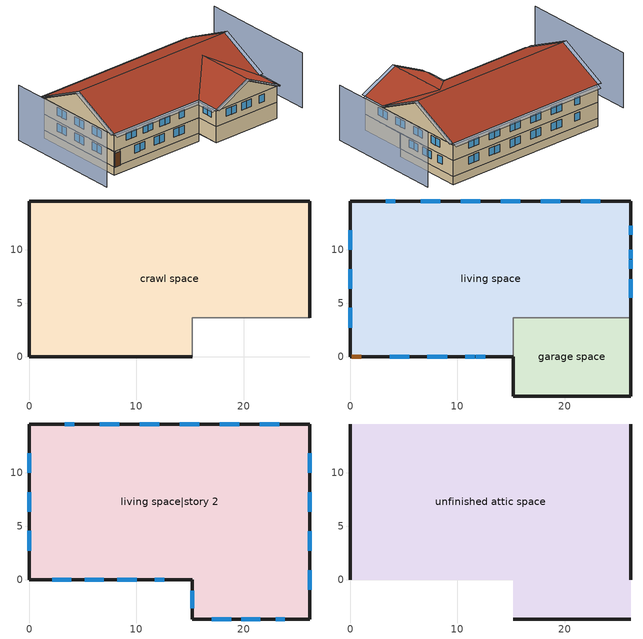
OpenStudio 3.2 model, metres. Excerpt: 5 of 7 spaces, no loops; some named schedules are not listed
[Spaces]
crawl space
 floor foundation (FloorFndGrndCS): 0,0 0,14.54 26.17,14.54 26.17,3.66 15.2,3.66 15.2,0 z-1.22
 wall foundation (WallFndGrndCS): 26.17,3.66 26.17,14.54 0,14.54 0,0 15.2,0 z-1.22:0
 wall adiabatic (WallFndGrndCS): 15.2,0 15.2,3.66 26.17,3.66 z-1.22:0
garage space
 floor foundation (FloorFndGrndUnfinSlab): 15.2,-3.66 15.2,3.66 26.17,3.66 26.17,-3.66 z0
 wall outside (WallExtUninsUnfin): 15.2,0 15.2,-3.66 26.17,-3.66 26.17,3.66 z0:2.44
 wall to living space (WallIntFinInsUnfin Reversed): 26.17,3.66 15.2,3.66 15.2,0 z0:2.44
living space
 floor to crawl space (FloorCSInsFin Reversed): 0,0 0,14.54 26.17,14.54 26.17,3.66 15.2,3.66 15.2,0 z0
 wall outside (WallExtInsFin): 26.17,3.66 26.17,14.54 0,14.54 0,0 0.13,0 1.05,0 15.2,0 z0:2.44
 window (WindowConstruction): 3.66,0 4.56,0 / 4.62,0 5.51,0 / 7.2,0 8.09,0 / 8.16,0 9.05,0 / 10.74,0 11.63,0 / 11.69,0 12.59,0 / 0,11.83 0,10.94 / 0,10.88 0,9.98 / 0,8.19 0,7.3 / 0,7.24 0,6.35 / 0,4.56 0,3.67 / 0,3.6 0,2.71 z0.94:2.13; 23.35,14.54 22.47,14.54 / 22.41,14.54 21.52,14.54 / 19.61,14.54 18.73,14.54 / 18.67,14.54 17.78,14.54 / 15.87,14.54 14.99,14.54 / 14.93,14.54 14.04,14.54 / 12.13,14.54 11.25,14.54 / 11.19,14.54 10.3,14.54 / 8.39,14.54 7.51,14.54 / 7.45,14.54 6.56,14.54 / 4.18,14.54 3.3,14.54 z0.95:2.13; 26.17,5.5 26.17,6.35 / 26.17,6.41 26.17,7.26 / 26.17,8.22 26.17,9.07 / 26.17,9.13 26.17,9.98 / 26.17,11.4 26.17,12.24 z1.01:2.13
 door (Door): 0.15,0 1.02,0 z0:2.13
living space|story 2
 floor to garage space (FloorFinInsUnfin): 26.17,3.66 26.17,-3.66 15.2,-3.66 15.2,3.66 z2.44
 floor to living space (FloorFinUninsFin): 26.17,14.54 26.17,3.66 15.2,3.66 15.2,0 0,0 0,14.54 z2.44
 wall outside (WallExtInsFin): 0,14.54 0,0 15.2,0 15.2,-3.66 26.17,-3.66 26.17,14.54 0,14.54 z2.44:4.88
 window (WindowConstruction): 17.05,-3.66 17.91,-3.66 / 17.98,-3.66 18.84,-3.66 / 19.8,-3.66 20.66,-3.66 / 20.72,-3.66 21.58,-3.66 / 23,-3.66 23.86,-3.66 / 26.17,-0.91 26.17,-0.05 / 26.17,0.01 26.17,0.88 / 26.17,2.73 26.17,3.59 / 26.17,3.65 26.17,4.52 / 26.17,6.37 26.17,7.23 / 26.17,7.29 26.17,8.16 / 26.17,10.01 26.17,10.87 / 26.17,10.93 26.17,11.8 z3.42:4.57; 2.15,0 3.01,0 / 3.07,0 3.93,0 / 5.19,0 6.05,0 / 6.11,0 6.97,0 / 8.23,0 9.09,0 / 9.15,0 10.01,0 / 11.73,0 12.59,0 z3.43:4.57; 23.35,14.54 22.47,14.54 / 22.41,14.54 21.52,14.54 / 19.61,14.54 18.73,14.54 / 18.67,14.54 17.78,14.54 / 15.87,14.54 14.99,14.54 / 14.93,14.54 14.04,14.54 / 12.13,14.54 11.25,14.54 / 11.19,14.54 10.3,14.54 / 8.39,14.54 7.51,14.54 / 7.45,14.54 6.56,14.54 / 4.18,14.54 3.3,14.54 z3.39:4.57; 0,11.83 0,10.94 / 0,10.88 0,9.98 / 0,8.19 0,7.3 / 0,7.24 0,6.35 / 0,4.56 0,3.67 / 0,3.6 0,2.71 z3.38:4.57; 15.2,-1.02 15.2,-1.8 / 15.2,-1.86 15.2,-2.64 z3.54:4.57
unfinished attic space
 floor to living space|story 2 (FloorFinInsUnfinAttic): 26.17,14.54 26.17,0 0,0 0,14.54 z4.88; 15.2,-3.66 15.2,0 26.17,0 26.17,-3.66 z4.88
 wall outside (WallExtUninsUnfin): 0,7.27,8.51 0,14.54,4.88 0,0,4.88; 26.17,7.27,8.51 26.17,0,4.88 26.17,14.54,4.88; 15.2,-3.66,4.88 26.17,-3.66,4.88 20.69,-3.66,7.62
 roof outside (RoofUnfinInsExt): 0,7.27,8.82 26.17,7.27,8.82 26.17,14.54,5.18 0,14.54,5.18; 15.2,0,5.18 15.2,-3.66,5.18 20.69,-3.66,7.92 20.69,5.49,7.92; 26.17,0,5.18 20.69,5.49,7.92 20.69,-3.66,7.92 26.17,-3.66,5.18; 0,7.27,8.82 0,0,5.18 15.2,0,5.18 20.69,5.49,7.92 26.17,0,5.18 26.17,7.27,8.82
shading: -4.57,14.54 -4.57,-3.66 / 30.75,-3.66 30.75,14.54 z0:8.51; 26.17,11.4 26.17,12.24 / 26.17,6.41 26.17,7.26 / 26.17,5.5 26.17,6.35 / 26.17,9.13 26.17,9.98 / 26.17,8.22 26.17,9.07 z1.01:2.13; 26.17,7.29 26.17,8.16 / 26.17,0.01 26.17,0.88 / 26.17,-0.91 26.17,-0.05 / 26.17,10.01 26.17,10.87 / 26.17,6.37 26.17,7.23 / 19.8,-3.66 20.66,-3.66 / 26.17,3.65 26.17,4.52 / 20.72,-3.66 21.58,-3.66 / 26.17,2.73 26.17,3.59 / 17.98,-3.66 18.84,-3.66 / 23,-3.66 23.86,-3.66 / 26.17,10.93 26.17,11.8 / 17.05,-3.66 17.91,-3.66 z3.42:4.57; 0,3.6 0,2.71 / 0,4.56 0,3.67 / 0,7.24 0,6.35 / 0,10.88 0,9.98 / 4.62,0 5.51,0 / 3.66,0 4.56,0 / 7.2,0 8.09,0 / 0,11.83 0,10.94 / 10.74,0 11.63,0 / 8.16,0 9.05,0 / 0,8.19 0,7.3 / 11.69,0 12.59,0 z0.94:2.13; 15.2,-1.02 15.2,-1.8 / 15.2,-1.86 15.2,-2.64 z3.54:4.57; 0,7.24 0,6.35 / 0,8.19 0,7.3 / 0,10.88 0,9.98 / 0,11.83 0,10.94 / 0,3.6 0,2.71 / 0,4.56 0,3.67 z3.38:4.57; 4.18,14.54 3.3,14.54 / 7.45,14.54 6.56,14.54 / 8.39,14.54 7.51,14.54 / 12.13,14.54 11.25,14.54 / 23.35,14.54 22.47,14.54 / 22.41,14.54 21.52,14.54 / 19.61,14.54 18.73,14.54 / 18.67,14.54 17.78,14.54 / 11.19,14.54 10.3,14.54 / 15.87,14.54 14.99,14.54 / 14.93,14.54 14.04,14.54 z0.95:2.13; 22.41,14.54 21.52,14.54 / 18.67,14.54 17.78,14.54 / 12.13,14.54 11.25,14.54 / 11.19,14.54 10.3,14.54 / 23.35,14.54 22.47,14.54 / 19.61,14.54 18.73,14.54 / 14.93,14.54 14.04,14.54 / 4.18,14.54 3.3,14.54 / 7.45,14.54 6.56,14.54 / 8.39,14.54 7.51,14.54 / 15.87,14.54 14.99,14.54 z3.39:4.57; 6.11,0 6.97,0 / 2.15,0 3.01,0 / 5.19,0 6.05,0 / 9.15,0 10.01,0 / 3.07,0 3.93,0 / 8.23,0 9.09,0 / 11.73,0 12.59,0 z3.43:4.57; 26.78,-3.66,4.88 26.78,0,4.88 26.17,0,5.18 26.17,-3.66,5.18; 20.69,-4.27,7.92 26.17,-4.27,5.18 26.17,-3.66,5.18 20.69,-3.66,7.92; 14.59,0,4.88 14.59,-3.66,4.88 15.2,-3.66,5.18 15.2,0,5.18; 15.2,-4.27,5.18 20.69,-4.27,7.92 20.69,-3.66,7.92 15.2,-3.66,5.18; -0.61,7.27,8.82 -0.61,0,5.18 0,0,5.18 0,7.27,8.82; 0,-0.61,4.88 15.2,-0.61,4.88 15.2,0,5.18 0,0,5.18; 26.78,0,5.18 26.78,7.27,8.82 26.17,7.27,8.82 26.17,0,5.18; -0.61,14.54,5.18 -0.61,7.27,8.82 0,7.27,8.82 0,14.54,5.18; 26.78,7.27,8.82 26.78,14.54,5.18 26.17,14.54,5.18 26.17,7.27,8.82; 26.17,15.15,4.88 0,15.15,4.88 0,14.54,5.18 26.17,14.54,5.18
[Building]
Building 1: North Axis {deg}=225; Standards Number of Stories=2; Standards Number of Above Ground Stories=2; Standards Building Type=singlefamilydetached; Standards Number of Living Units=1
[Site]
Camp Mabry_TX_USA: Latitude {deg}=30.32; Longitude {deg}=-97.77; Time Zone {hr}=-6; Elevation {m}=198; Terrain=Suburbs
[ClimateZones]
Climate Zone Institution Name 1=Building America; Climate Zone Document Year 1=0; Climate Zone Value 1=Hot-Humid
[Site:WaterMainsTemperature]
Calculation Method=Correlation; Annual Average Outdoor Air Temperature {C}=19.899; Maximum Difference In Monthly Average Outdoor Air Temperatures {deltaC}=19.1981
[Site:GroundTemperature:Deep]
19.899, 19.899, 19.899, 19.899, 19.899, 19.899, 19.899, 19.899, 19.899, 19.899, 19.899, 19.899
[Material] Roughness=Rough
Name | Thickness {m} | Conductivity {W/m-K} | Density {kg/m3} | Specific Heat {J/kg-K} | Thermal Absorptance | Solar Absorptance | Visible Absorptance
Drywall 0.5 in. | 0.0127 | 0.160291 | 801 | 837.4 | 0.9 | 0.5 | 0.1
FloorUATrussandIns | 0.0889 | 0.0564573 | 50.7834 | 1165.1 | 0.9 | 0.5 | 0.9
FloorUAAdditionalCeilingIns | 0.196342 | 0.0539976 | 16.02 | 1046.75
Composition Shingles | 0.009525 | 0.162714 | 1121.4 | 1465.45 | 0.91 | 0.85 | 0.85
RoofSheathing | 0.01905 | 0.115458 | 512.64 | 1214.23 | 0.82 | 0.3 | 0.3
RoofUARoofIns | 0.18415 | 8.02397 | 37.0049 | 1207.88 | 0.91 | 0.85 | 0.91
Brick, Medium/Dark | 0.1016 | 0.793375 | 1762.2 | 795.53 | 0.96 | 0.88 | 0.88
WallSheathing | 0.0127 | 0.115458 | 512.64 | 1214.23 | 0.82 | 0.3 | 0.3
WallStudAndCavity | 0.0889 | 0.0601214 | 162.403 | 1178.92 | 0.96 | 0.88 | 0.96
WallStudAndCavity 1 | 0.0889 | 0.0607137 | 162.403 | 1178.92 | 0.82 | 0.3 | 0.82
WallStudAndCavity 2 | 0.0889 | 0.392154 | 83.0341 | 1211.67 | 0.96 | 0.88 | 0.96
WallStudAndCavity 3 | 0.0889 | 0.397942 | 83.0341 | 1211.67 | 0.82 | 0.3 | 0.3
res furniture material living space|story 2 | 0.1524 | 0.115458 | 640.8 | 1214.23 | 0.9 | 0.6 | 0.1
Concrete 8.0 in.; FootingMaterial | 0.2032 | 1.803125 | 2242.8 | 837.4 | 0.9
Concrete 4.0 in. | 0.1016 | 1.803125 | 2242.8 | 837.4 | 0.9
FloorIns | 0.23495 | 0.0754732 | 106.365 | 1151.69 | 0.82 | 0.3 | 0.3
Wood Floor | 0.015875 | 0.115458 | 544.68 | 1214.23
Floor Covering | 0.0127 | 0.0433444 | 54.468 | 1339.84 | 0.9 | 0.9
FloorIns 1 | 0.1397 | 0.0489548 | 106.365 | 1151.69 | 0.82 | 0.3 | 0.3
FloorFinStudAndAirFloor | 0.1397 | 0.557395 | 67.691 | 1210.98 | 0.9 | 0.5 | 0.9
DoorMaterial | 0.04445 | 0.0612267 | 512.64 | 1214.23 | 0.82 | 0.3 | 0.3
[Construction]
FloorFinInsUnfinAttic: Drywall 0.5 in., FloorUATrussandIns, FloorUAAdditionalCeilingIns
RoofUnfinInsExt: Composition Shingles, RoofSheathing, RoofUARoofIns
WallExtInsFin: Brick, Medium/Dark, WallSheathing, WallStudAndCavity, Drywall 0.5 in.
WallIntFinInsUnfin Reversed: WallStudAndCavity 1, WallSheathing
WallExtUninsUnfin: Brick, Medium/Dark, WallSheathing, WallStudAndCavity 2
WallIntFinUninsFin: WallStudAndCavity 3, Drywall 0.5 in.
res furniture construction living space|story 2; res furniture construction garage space; res furniture construction living space: res furniture material living space|story 2
WallFndGrndCS: Concrete 8.0 in.
FloorFndGrndCS; FloorFndGrndUnfinSlab: Concrete 4.0 in.
FloorCSInsFin Reversed: Floor Covering, Wood Floor, RoofSheathing, FloorIns
FootingConstruction: FootingMaterial
FloorFinInsUnfin: FloorIns 1, RoofSheathing, Wood Floor, Floor Covering
FloorFinUninsFin: Drywall 0.5 in., FloorFinStudAndAirFloor, RoofSheathing, Wood Floor, Floor Covering
WindowConstruction: WindowMaterial
Door: DoorMaterial
[WindowMaterial:SimpleGlazingSystem]
WindowMaterial: U-Factor {W/m2-K}=6.58648; Solar Heat Gain Coefficient=0.76
[ThermalZone] Use Ideal Air Loads=No
living zone: Thermostat=living zone temperature setpoint
garage zone; unfinished attic zone; crawl zone: 
res ds res ashp clg asys ret air zone; res ds res ashp htg asys ret air zone: Volume {m3}=0.25
[Sizing:Zone] Zone Cooling Design Supply Air Temperature Input Method=SupplyAirTemperature; Zone Cooling Design Supply Air Temperature {C}=14; Zone Cooling Design Supply Air Temperature Difference {deltaC}=11.11; Zone Heating Design Supply Air Temperature Input Method=SupplyAirTemperature; Zone Heating Design Supply Air Temperature {C}=40; Zone Heating Design Supply Air Temperature Difference {deltaC}=11.11; Zone Cooling Design Supply Air Humidity Ratio {kg-H2O/kg-air}=0.0085; Zone Heating Design Supply Air Humidity Ratio {kg-H2O/kg-air}=0.008; Cooling Design Air Flow Method=DesignDay; Heating Design Air Flow Method=DesignDay; Account for Dedicated Outdoor Air System=No; Dedicated Outdoor Air System Control Strategy=NeutralSupplyAir; Dedicated Outdoor Air Low Setpoint Temperature for Design {C}=autosize; Dedicated Outdoor Air High Setpoint Temperature for Design {C}=autosize
unfinished attic zone; crawl zone; res ds res ashp clg asys ret air zone; res ds res ashp htg asys ret air zone
[Space]
Name | Space Type | Thermal Zone | Building Unit
garage space | Space Type 1 | garage zone
living space; living space|story 2 | Space Type 2 | living zone | unit 1
unfinished attic space | Space Type 3 | unfinished attic zone
crawl space | Space Type 4 | crawl zone
res ds res ashp clg asys ret air space |  | res ds res ashp clg asys ret air zone
res ds res ashp htg asys ret air space |  | res ds res ashp htg asys ret air zone
[SpaceType]
Name | Standards Space Type
Space Type 1 | garage
Space Type 2 | living
Space Type 3 | unfinished attic
Space Type 4 | crawlspace
[BuildingUnit]
unit 1: Building Unit Type=Residential
[External:File]
schedules.csv: File=schedules.csv
[People:Definition] Number of People Calculation Method=People; Fraction Radiant=0.319734; Sensible Heat Fraction=0.573; Carbon Dioxide Generation Rate {m3/s-W}=0; Enable ASHRAE 55 Comfort Warnings=No; Mean Radiant Temperature Calculation Type=ZoneAveraged
Name | Number of People {people}
res occupants|living space | 0.894557
res occupants|living space|story 2 | 1.10544
[People] Number of People Schedule=occupants; Activity Level Schedule=res occupants activity schedule; Multiplier=1
Name | People Definition | Space or SpaceType
res occupants|living space | res occupants|living space | living space
res occupants|living space|story 2 | res occupants|living space|story 2 | living space|story 2
[InternalMass:Definition] Design Level Calculation Method=SurfaceArea
Name | Construction | Surface Area {m2}
living space|story 2 Partition | WallIntFinUninsFin | 420.758
living space Partition | WallIntFinUninsFin | 340.49
res furniture mass living space|story 2 | res furniture construction living space|story 2 | 168.303
res furniture mass garage space | res furniture construction garage space | 8.02682
res furniture mass living space | res furniture construction living space | 136.196
[InternalMass] Multiplier=1
Name | Internal Mass Definition | Space or SpaceType
living space|story 2 Partition | living space|story 2 Partition | living space|story 2
living space Partition | living space Partition | living space
res furniture mass living space|story 2 | res furniture mass living space|story 2 | living space|story 2
res furniture mass garage space | res furniture mass garage space | garage space
res furniture mass living space | res furniture mass living space | living space
[Foundation:Kiva] Wall Height Above Grade {m}=0.2032; Wall Depth Below Slab {m}=0.2032
Name | Footing Wall Construction
Foundation Kiva 1
Foundation Kiva 2 | FootingConstruction
[Foundation:Kiva:Settings]
Soil Conductivity {W/m-K}=1.731; Soil Density {kg/m3}=1842.3; Soil Specific Heat {J/kg-K}=418.7; Ground Solar Absorptivity=0.9; Ground Thermal Absorptivity=0.9; Ground Surface Roughness {m}=0.03; Far-Field Width {m}=40; Deep-Ground Boundary Condition=ZeroFlux; Deep-Ground Depth {m}=40; Minimum Cell Dimension {m}=0.02; Maximum Cell Growth Coefficient=1.5; Simulation Timestep=Hourly
[SurfaceProperty:ExposedFoundationPerimeter] Exposed Perimeter Calculation Method=TotalExposedPerimeter
Name | Total Exposed Perimeter {m}
Surface 28 | 66.8025
Surface 1 | 21.9456
[WaterUse:Equipment:Definition]
Name | Peak Flow Rate {m3/s} | Target Temperature Schedule
res shower | 1.6395e-05 | fixtures temperature schedule
res sink | 8.92673e-06 | fixtures temperature schedule
res bath | 5.81057e-05 | fixtures temperature schedule
res shower dist; res sink dist; res bath dist | 0 | fixtures temperature schedule
res cw | 2.54321e-05 | res cw temperature schedule
[WaterUse:Equipment] Space=living space
Name | Water Use Equipment Definition | Flow Rate Fraction Schedule
res shower | res shower | showers
res sink | res sink | sinks
res bath | res bath | baths
res shower dist | res shower dist | showers
res sink dist | res sink dist | sinks
res bath dist | res bath dist | baths
res cw | res cw | clothes_washer
[OtherEquipment:Definition] Design Level Calculation Method=EquipmentLevel
Name | Design Level {W} | Fraction Latent | Fraction Radiant | Fraction Lost
res shower | 575.372 | 0.487118 | 0 | 0
res sink | 143.505 | 0.311976 | 0 | 0
res bath | 985.304 | 0 | 0 | 0
res hot water distribution | 1688.66 | 0 | 0 | 0
res ds res ashp clg asys SupSLkToLvEq; res ds res ashp clg asys SupLatLkToLvEq; res ds res ashp clg asys SupDCnToLvEq; res ds res ashp clg asys SupDCnToAhEq; res ds res ashp clg asys RetDCnToPlEq; res ds res ashp clg asys RetDCnToAhEquip; res ds res ashp clg asys SupSLkToAhEq; res ds res ashp clg asys SupLatLkToAhEq; res ds res ashp clg asys RetSLkEq; res ds res ashp clg asys RetLatLkEq; res ds res ashp htg asys SupSLkToLvEq; res ds res ashp htg asys SupLatLkToLvEq; res ds res ashp htg asys SupDCnToLvEq; res ds res ashp htg asys SupDCnToAhEq; res ds res ashp htg asys RetDCnToPlEq; res ds res ashp htg asys RetDCnToAhEquip; res ds res ashp htg asys SupSLkToAhEq; res ds res ashp htg asys SupLatLkToAhEq; res ds res ashp htg asys RetSLkEq; res ds res ashp htg asys RetLatLkEq | 0
[OtherEquipment]
Name | Other Equipment Definition | Space or SpaceType | Schedule | Fuel Type
res shower | res shower | living space | showers
res sink | res sink | living space | sinks
res bath | res bath | living space | baths
res hot water distribution | res hot water distribution | living space | showers
res ds res ashp clg asys SupSLkToLvEq | res ds res ashp clg asys SupSLkToLvEq | living space | Always On Discrete | None
res ds res ashp clg asys SupLatLkToLvEq | res ds res ashp clg asys SupLatLkToLvEq | living space | Always On Discrete | None
res ds res ashp clg asys SupDCnToLvEq | res ds res ashp clg asys SupDCnToLvEq | living space | Always On Discrete | None
res ds res ashp clg asys SupDCnToAhEq | res ds res ashp clg asys SupDCnToAhEq | crawl space | Always On Discrete | None
res ds res ashp clg asys RetDCnToPlEq | res ds res ashp clg asys RetDCnToPlEq | res ds res ashp clg asys ret air space | Always On Discrete | None
res ds res ashp clg asys RetDCnToAhEquip | res ds res ashp clg asys RetDCnToAhEquip | crawl space | Always On Discrete | None
res ds res ashp clg asys SupSLkToAhEq | res ds res ashp clg asys SupSLkToAhEq | crawl space | Always On Discrete | None
res ds res ashp clg asys SupLatLkToAhEq | res ds res ashp clg asys SupLatLkToAhEq | crawl space | Always On Discrete | None
res ds res ashp clg asys RetSLkEq | res ds res ashp clg asys RetSLkEq | res ds res ashp clg asys ret air space | Always On Discrete | None
res ds res ashp clg asys RetLatLkEq | res ds res ashp clg asys RetLatLkEq | res ds res ashp clg asys ret air space | Always On Discrete | None
res ds res ashp htg asys SupSLkToLvEq | res ds res ashp htg asys SupSLkToLvEq | living space | Always On Discrete | None
res ds res ashp htg asys SupLatLkToLvEq | res ds res ashp htg asys SupLatLkToLvEq | living space | Always On Discrete | None
res ds res ashp htg asys SupDCnToLvEq | res ds res ashp htg asys SupDCnToLvEq | living space | Always On Discrete | None
res ds res ashp htg asys SupDCnToAhEq | res ds res ashp htg asys SupDCnToAhEq | crawl space | Always On Discrete | None
res ds res ashp htg asys RetDCnToPlEq | res ds res ashp htg asys RetDCnToPlEq | res ds res ashp htg asys ret air space | Always On Discrete | None
res ds res ashp htg asys RetDCnToAhEquip | res ds res ashp htg asys RetDCnToAhEquip | crawl space | Always On Discrete | None
res ds res ashp htg asys SupSLkToAhEq | res ds res ashp htg asys SupSLkToAhEq | crawl space | Always On Discrete | None
res ds res ashp htg asys SupLatLkToAhEq | res ds res ashp htg asys SupLatLkToAhEq | crawl space | Always On Discrete | None
res ds res ashp htg asys RetSLkEq | res ds res ashp htg asys RetSLkEq | res ds res ashp htg asys ret air space | Always On Discrete | None
res ds res ashp htg asys RetLatLkEq | res ds res ashp htg asys RetLatLkEq | res ds res ashp htg asys ret air space | Always On Discrete | None
[EnergyManagementSystem:Sensor]
Name | Output Variable or Output Meter Index Key | Output Variable or Output Meter
res_shower_vol | res shower | Water Use Equipment Hot Water Volume
res_shower_mixsp | fixtures temperature schedule | Schedule Value
res_nv_pb_s |  | Site Outdoor Air Barometric Pressure
res_af_vw_s |  | Site Wind Speed
res_nv_wt_s |  | Site Outdoor Air Humidity Ratio
res_nv_1_nva_s | res nv_1 avail schedule | Schedule Value
res_nv_1_sp_s | res nv_1 temp schedule | Schedule Value
res_ds_res_ashp_clg_asys_ah_mfr_s | Node 26 | System Node Mass Flow Rate
res_ds_res_ashp_clg_asys_ah_vfr_s | Node 26 | System Node Current Density Volume Flow Rate
res_ds_res_ashp_clg_asys_ah_tt_s | Node 26 | System Node Temperature
res_ds_res_ashp_clg_asys_ra_t_s | Node 29 | System Node Temperature
res_ds_res_ashp_clg_asys_ah_wt_s | Node 26 | System Node Humidity Ratio
res_ds_res_ashp_clg_asys_ra_w_s | Node 29 | System Node Humidity Ratio
res_ds_res_ashp_clg_asys_ah_t_s; res_ds_res_ashp_htg_asys_ah_t_s | crawl zone | Zone Air Temperature
res_ds_res_ashp_clg_asys_ah_w_s; res_ds_res_ashp_htg_asys_ah_w_s | crawl zone | Zone Mean Air Humidity Ratio
res_ds_res_ashp_htg_asys_ah_mfr_s | Node 19 | System Node Mass Flow Rate
res_ds_res_ashp_htg_asys_ah_vfr_s | Node 19 | System Node Current Density Volume Flow Rate
res_ds_res_ashp_htg_asys_ah_tt_s | Node 19 | System Node Temperature
res_ds_res_ashp_htg_asys_ra_t_s | Node 22 | System Node Temperature
res_ds_res_ashp_htg_asys_ah_wt_s | Node 19 | System Node Humidity Ratio
res_ds_res_ashp_htg_asys_ra_w_s | Node 22 | System Node Humidity Ratio
res_infil_1_range_sch_s | res mv_1 range exhaust schedule | Schedule Value
res_infil_1_bath_sch_s | res mv_1 bath exhaust schedule | Schedule Value
res_infil_1_dryer_sch_s | clothes_dryer_exhaust | Schedule Value
res_infil_1_wh_sch_s | Always On Discrete | Schedule Value
[EnergyManagementSystem:Program]
res_shower_sag: If res_shower_vol > 0; Set ShowerTime=SystemTimeStep; Else; Set ShowerTime=0; EndIf; If (res_shower_vol > 0) && (res_shower_mixsp > res_shower_tout); Set ShowerSag=SystemTimeStep; Set ShowerE=res_shower_vol*4141170*(res_shower_mixsp-res_shower_tout); Else; Set ShowerSag=0; Set ShowerE=0; EndIf
res_nv_1_program: Set Tdiff = res_af_1_tin_s-res_af_1_tt_s; Set dT = (@Abs Tdiff); Set pt = (@RhFnTdbWPb res_af_1_tt_s res_nv_wt_s res_nv_pb_s); Set NVA = 27036.105641282327; Set Cs = 0.00017926040778923255; Set Cw = 8.70903777141566e-05; Set MNV = 10.31236626554883; Set MHR = 0.0115; Set MRH = 0.7; Set temp1 = (res_nv_1_nva_s*NVA); Set SGNV = temp1*((((Cs*dT)+(Cw*(res_af_vw_s^2)))^0.5)/1000); If (res_nv_wt_s<MHR) && (pt<MRH) && (res_af_1_tin_s>res_nv_1_sp_s); Set temp2 = (res_af_1_tin_s-res_nv_1_sp_s); Set NVadj1 = temp2/(res_af_1_tin_s-res_af_1_tt_s); Set NVadj2 = (@Min NVadj1 1); Set NVadj3 = (@Max NVadj2 0); Set NVadj = SGNV*NVadj3; Set res_nv_1_flow_act = (@Min NVadj MNV); Else; Set res_nv_1_flow_act = 0; EndIf
res_ds_res_ashp_clg_asys_program: Set res_ds_res_ashp_clg_asys_AhMfr = res_ds_res_ashp_clg_asys_ah_mfr_s; Set res_ds_res_ashp_clg_asys_FanRtf = res_ds_res_ashp_clg_asys_fan_rtf_s; Set res_ds_res_ashp_clg_asys_AhVfr = res_ds_res_ashp_clg_asys_ah_vfr_s; Set res_ds_res_ashp_clg_asys_AhTt = res_ds_res_ashp_clg_asys_ah_tt_s; Set res_ds_res_ashp_clg_asys_AhWt = res_ds_res_ashp_clg_asys_ah_wt_s; Set res_ds_res_ashp_clg_asys_RaT = res_ds_res_ashp_clg_asys_ra_t_s; Set res_ds_res_ashp_clg_asys_RaW = res_ds_res_ashp_clg_asys_ra_w_s; Set res_ds_res_ashp_clg_asys_AhT = res_ds_res_ashp_clg_asys_ah_t_s; Set res_ds_res_ashp_clg_asys_AhW = res_ds_res_ashp_clg_asys_ah_w_s; Run res_ds_res_ashp_clg_asys_lk_subrout; Set res_ds_res_ashp_clg_asys_SupSLkToLvEq_act = res_ds_res_ashp_clg_asys_SupSLkToLv; Set res_ds_res_ashp_clg_asys_SupLatLkToLvEq_act = res_ds_res_ashp_clg_asys_SupLatLkToLv; Set res_ds_res_ashp_clg_asys_SupDCnToLvEq_act = res_ds_res_ashp_clg_asys_SupDCnToLv; Set res_ds_res_ashp_clg_asys_SupDCnToAhEq_act = res_ds_res_ashp_clg_asys_SupDCnToAh; Set res_ds_res_ashp_clg_asys_SupSLkToAhEq_act = res_ds_res_ashp_clg_asys_SupSLkToAh; Set res_ds_res_ashp_clg_asys_SupLatLkToAhEq_act = res_ds_res_ashp_clg_asys_SupLatLkToAh; Set res_ds_res_ashp_clg_asys_RetSLkEq_act = res_ds_res_ashp_clg_asys_RetSLk; Set res_ds_res_ashp_clg_asys_RetLatLkEq_act = res_ds_res_ashp_clg_asys_RetLatLk; Set res_ds_res_ashp_clg_asys_RetDCnToPlEq_act = res_ds_res_ashp_clg_asys_RetDCnToPl; Set res_ds_res_ashp_clg_asys_RetDCnToAhEquip_act = res_ds_res_ashp_clg_asys_RetDCnToAh; Set res_ds_res_ashp_clg_asys_AhToLivMix_act = res_ds_res_ashp_clg_asys_AhToLiv; Set res_ds_res_ashp_clg_asys_LivToAhMix_act = res_ds_res_ashp_clg_asys_LivToAh
res_ds_res_ashp_htg_asys_program: Set res_ds_res_ashp_htg_asys_AhMfr = res_ds_res_ashp_htg_asys_ah_mfr_s; Set res_ds_res_ashp_htg_asys_FanRtf = res_ds_res_ashp_htg_asys_fan_rtf_s; Set res_ds_res_ashp_htg_asys_AhVfr = res_ds_res_ashp_htg_asys_ah_vfr_s; Set res_ds_res_ashp_htg_asys_AhTt = res_ds_res_ashp_htg_asys_ah_tt_s; Set res_ds_res_ashp_htg_asys_AhWt = res_ds_res_ashp_htg_asys_ah_wt_s; Set res_ds_res_ashp_htg_asys_RaT = res_ds_res_ashp_htg_asys_ra_t_s; Set res_ds_res_ashp_htg_asys_RaW = res_ds_res_ashp_htg_asys_ra_w_s; Set res_ds_res_ashp_htg_asys_AhT = res_ds_res_ashp_htg_asys_ah_t_s; Set res_ds_res_ashp_htg_asys_AhW = res_ds_res_ashp_htg_asys_ah_w_s; Run res_ds_res_ashp_htg_asys_lk_subrout; Set res_ds_res_ashp_htg_asys_SupSLkToLvEq_act = res_ds_res_ashp_htg_asys_SupSLkToLv; Set res_ds_res_ashp_htg_asys_SupLatLkToLvEq_act = res_ds_res_ashp_htg_asys_SupLatLkToLv; Set res_ds_res_ashp_htg_asys_SupDCnToLvEq_act = res_ds_res_ashp_htg_asys_SupDCnToLv; Set res_ds_res_ashp_htg_asys_SupDCnToAhEq_act = res_ds_res_ashp_htg_asys_SupDCnToAh; Set res_ds_res_ashp_htg_asys_SupSLkToAhEq_act = res_ds_res_ashp_htg_asys_SupSLkToAh; Set res_ds_res_ashp_htg_asys_SupLatLkToAhEq_act = res_ds_res_ashp_htg_asys_SupLatLkToAh; Set res_ds_res_ashp_htg_asys_RetSLkEq_act = res_ds_res_ashp_htg_asys_RetSLk; Set res_ds_res_ashp_htg_asys_RetLatLkEq_act = res_ds_res_ashp_htg_asys_RetLatLk; Set res_ds_res_ashp_htg_asys_RetDCnToPlEq_act = res_ds_res_ashp_htg_asys_RetDCnToPl; Set res_ds_res_ashp_htg_asys_RetDCnToAhEquip_act = res_ds_res_ashp_htg_asys_RetDCnToAh; Set res_ds_res_ashp_htg_asys_AhToLivMix_act = res_ds_res_ashp_htg_asys_AhToLiv; Set res_ds_res_ashp_htg_asys_LivToAhMix_act = res_ds_res_ashp_htg_asys_LivToAh
res_infil_1_program: Set p_m = 0.14; Set p_s = 0.22; Set s_m = 270; Set s_s = 370; Set z_m = 9.99744; Set z_s = 4.8768; Set f_t = (((s_m/z_m)^p_m)*((z_s/s_s)^p_s)); Set Tdiff = res_af_1_tin_s-res_af_1_tt_s; Set dT = @Abs Tdiff; Set c = 0.1231; Set Cs = 0.0848; Set Cw = 0.0988; Set n = 0.65; Set sft = (f_t*0.5); Set temp1 = ((c*Cw)*((sft*res_af_vw_s)^(2*n)))^2; Set Qn = (((c*Cs*(dT^n))^2)+temp1)^0.5; Set Tdiff = res_af_1_tin_s-res_af_1_tt_s; Set QWHV = res_infil_1_wh_sch_s*0.0; Set Qrange = res_infil_1_range_sch_s*0.0472; Set Qdryer = res_infil_1_dryer_sch_s*0.0472; Set Qbath = res_infil_1_bath_sch_s*0.0472; Set QductsOut = 0; Set QductsIn = 0; Set QductsOut = QductsOut+res_ds_res_ashp_clg_asys_lk_ret_fan_equiv; Set QductsIn = QductsIn+res_ds_res_ashp_clg_asys_lk_sup_fan_equiv; Set QductsOut = QductsOut+res_ds_res_ashp_htg_asys_lk_ret_fan_equiv; Set QductsIn = QductsIn+res_ds_res_ashp_htg_asys_lk_sup_fan_equiv; Set Qout = Qrange+Qbath+Qdryer+QductsOut; Set Qin = QWHV+QductsIn; Set faneff_wh = 1; Set res_infil_1_house_fan_act = (QWHV*300)/faneff_wh*0; Set faneff_sp = 0.4719474432000001; Set res_infil_1_range_fan_act = (Qrange*300)/faneff_sp; Set res_infil_1_bath_fan_act = (Qbath*300)/faneff_sp; Set Qfan = (@Max Qout Qin); If Qfan > 0; Set Qavg = ((Qout + Qin) / 2.0); If ((@Abs (Qout - Qavg)) / Qavg) <= 0.1; Set phi = 1; Else; Set phi = (Qn / (Qn + Qfan)); EndIf; Set Qinf_adj = phi * Qn; Else; Set Qinf_adj = Qn; EndIf; Set res_infil_1_flow_act = Qfan + Qinf_adj
[EnergyManagementSystem:ProgramCallingManager]
res shower sag: EndOfSystemTimestepAfterHVACReporting; res_shower_sag
res af_1 program calling manager: BeginTimestepBeforePredictor; res_infil_1_program; res_nv_1_program
res ds res ashp clg asys program calling manager: EndOfSystemTimestepAfterHVACReporting; res_ds_res_ashp_clg_asys_program
res ds res ashp htg asys program calling manager: EndOfSystemTimestepAfterHVACReporting; res_ds_res_ashp_htg_asys_program
[EnergyManagementSystem:OutputVariable] Type of Data in Variable=Summed; Update Frequency=SystemTimestep; EMS Program or Subroutine=res_shower_sag
Name | EMS Variable | Units
Unmet Shower Energy|unit 1 | ShowerE | J
Unmet Shower Time|unit 1 | ShowerSag | hr
Shower Draw Time|unit 1 | ShowerTime | hr
[ThermostatSetpoint:DualSetpoint]
living zone temperature setpoint: Heating Setpoint Temperature Schedule=res heating setpoint; Cooling Setpoint Temperature Schedule=res cooling setpoint
[ElectricEquipment:Definition] Design Level Calculation Method=EquipmentLevel
Name | Design Level {W} | Fraction Latent | Fraction Radiant | Fraction Lost
res ceil fan | 29.3662 | 0 | 0.558 | 0
res refrig | 65.0889 | 0 | 0 | 0
res cw | 557.795 | 0 | 0.48 | 0.2
res cd electric | 4907.51 | 0.05 | 0.09 | 0.8
res range electric | 1655.79 | 0.3 | 0.24 | 0.3
res misc plug loads|living space | 217.553 | 0.021 | 0.558 | 0.049
res misc plug loads|living space|story 2 | 268.839 | 0.021 | 0.558 | 0.049
res extra refrig | 64.7385 | 0 | 0 | 0
res infil_1 house fan; res infil_1 range fan; res infil_1 bath fan | 0 | 0 | 0 | 1
[ElectricEquipment]
Name | Electric Equipment Definition | Space or SpaceType | Schedule
res ceil fan | res ceil fan | living space | ceiling_fan
res refrig | res refrig | living space | res refrig schedule
res cw | res cw | living space | clothes_washer_power
res cd electric | res cd electric | living space | clothes_dryer
res range electric | res range electric | living space | cooking_range
res misc plug loads|living space | res misc plug loads|living space | living space | plug_loads
res misc plug loads|living space|story 2 | res misc plug loads|living space|story 2 | living space|story 2 | plug_loads
res extra refrig | res extra refrig | garage space | res extra refrig schedule
res infil_1 house fan | res infil_1 house fan | living space | Always On Discrete
res infil_1 range fan | res infil_1 range fan | living space | Always On Discrete
res infil_1 bath fan | res infil_1 bath fan | living space | Always On Discrete
[Lights:Definition] Design Level Calculation Method=LightingLevel; Fraction Radiant=0.6; Fraction Visible=0.2; Return Air Fraction=0
Name | Lighting Level {W}
res lighting interior living space | 514.102
res lighting interior living space|story 2 | 635.299
res lighting garage garage space | 6.1129
[Lights] Fraction Replaceable=1
Name | Lights Definition | Space or SpaceType | Schedule
res lighting interior living space | res lighting interior living space | living space | lighting_interior
res lighting interior living space|story 2 | res lighting interior living space|story 2 | living space|story 2 | lighting_interior
res lighting garage garage space | res lighting garage garage space | garage space | lighting_garage
[Exterior:Lights:Definition]
res lighting exterior: Design Level {W}=31.1574
[Exterior:Lights]
res lighting exterior: Exterior Lights Definition=res lighting exterior; Schedule=lighting_exterior
[SpaceInfiltration:EffectiveLeakageArea] Schedule=Always On Discrete
Name | Space or SpaceType | Effective Air Leakage Area {cm2} | Stack Coefficient | Wind Coefficient
res infil|garage space | garage space | 122.406 | 0.000129067 | 4.38083e-05
res infil|unfinished attic space | unfinished attic space | 14011.2 | 0.000273825 | 4.64718e-05
[SpaceInfiltration:DesignFlowRate] Schedule=Always On Discrete
Name | Space or SpaceType | Design Flow Rate Calculation Method | Air Changes per Hour {1/hr} | Constant Term Coefficient | Temperature Term Coefficient | Velocity Term Coefficient | Velocity Squared Term Coefficient | Design Flow Rate {m3/s}
res infil|crawl space | crawl space | AirChanges/Hour | 2 | 1 | 0 | 0 | 0
res nv_1 flow; res infil_1 flow | living space | Flow/Space |  |  |  |  |  | 0
[EnergyManagementSystem:Actuator]
Name | Actuated Component | Actuated Component Type | Actuated Component Control Type
res_nv_1_flow_act | res nv_1 flow | Zone Infiltration | Air Exchange Flow Rate
res_ds_res_ashp_clg_asys_SupSLkToLvEq_act | res ds res ashp clg asys SupSLkToLvEq | OtherEquipment | Power Level
res_ds_res_ashp_clg_asys_SupLatLkToLvEq_act | res ds res ashp clg asys SupLatLkToLvEq | OtherEquipment | Power Level
res_ds_res_ashp_clg_asys_SupDCnToLvEq_act | res ds res ashp clg asys SupDCnToLvEq | OtherEquipment | Power Level
res_ds_res_ashp_clg_asys_SupDCnToAhEq_act | res ds res ashp clg asys SupDCnToAhEq | OtherEquipment | Power Level
res_ds_res_ashp_clg_asys_RetDCnToPlEq_act | res ds res ashp clg asys RetDCnToPlEq | OtherEquipment | Power Level
res_ds_res_ashp_clg_asys_RetDCnToAhEquip_act | res ds res ashp clg asys RetDCnToAhEquip | OtherEquipment | Power Level
res_ds_res_ashp_clg_asys_SupSLkToAhEq_act | res ds res ashp clg asys SupSLkToAhEq | OtherEquipment | Power Level
res_ds_res_ashp_clg_asys_SupLatLkToAhEq_act | res ds res ashp clg asys SupLatLkToAhEq | OtherEquipment | Power Level
res_ds_res_ashp_clg_asys_RetSLkEq_act | res ds res ashp clg asys RetSLkEq | OtherEquipment | Power Level
res_ds_res_ashp_clg_asys_RetLatLkEq_act | res ds res ashp clg asys RetLatLkEq | OtherEquipment | Power Level
res_ds_res_ashp_clg_asys_AhToLivMix_act | res ds res ashp clg asys AhToLivMix | ZoneMixing | Air Exchange Flow Rate
res_ds_res_ashp_clg_asys_LivToAhMix_act | res ds res ashp clg asys LivToAhMix | ZoneMixing | Air Exchange Flow Rate
res_ds_res_ashp_htg_asys_SupSLkToLvEq_act | res ds res ashp htg asys SupSLkToLvEq | OtherEquipment | Power Level
res_ds_res_ashp_htg_asys_SupLatLkToLvEq_act | res ds res ashp htg asys SupLatLkToLvEq | OtherEquipment | Power Level
res_ds_res_ashp_htg_asys_SupDCnToLvEq_act | res ds res ashp htg asys SupDCnToLvEq | OtherEquipment | Power Level
res_ds_res_ashp_htg_asys_SupDCnToAhEq_act | res ds res ashp htg asys SupDCnToAhEq | OtherEquipment | Power Level
res_ds_res_ashp_htg_asys_RetDCnToPlEq_act | res ds res ashp htg asys RetDCnToPlEq | OtherEquipment | Power Level
res_ds_res_ashp_htg_asys_RetDCnToAhEquip_act | res ds res ashp htg asys RetDCnToAhEquip | OtherEquipment | Power Level
res_ds_res_ashp_htg_asys_SupSLkToAhEq_act | res ds res ashp htg asys SupSLkToAhEq | OtherEquipment | Power Level
res_ds_res_ashp_htg_asys_SupLatLkToAhEq_act | res ds res ashp htg asys SupLatLkToAhEq | OtherEquipment | Power Level
res_ds_res_ashp_htg_asys_RetSLkEq_act | res ds res ashp htg asys RetSLkEq | OtherEquipment | Power Level
res_ds_res_ashp_htg_asys_RetLatLkEq_act | res ds res ashp htg asys RetLatLkEq | OtherEquipment | Power Level
res_ds_res_ashp_htg_asys_AhToLivMix_act | res ds res ashp htg asys AhToLivMix | ZoneMixing | Air Exchange Flow Rate
res_ds_res_ashp_htg_asys_LivToAhMix_act | res ds res ashp htg asys LivToAhMix | ZoneMixing | Air Exchange Flow Rate
res_infil_1_house_fan_act | res infil_1 house fan | ElectricEquipment | Electricity Rate
res_infil_1_range_fan_act | res infil_1 range fan | ElectricEquipment | Electricity Rate
res_infil_1_bath_fan_act | res infil_1 bath fan | ElectricEquipment | Electricity Rate
res_infil_1_flow_act | res infil_1 flow | Zone Infiltration | Air Exchange Flow Rate
[AirLoopHVAC:ReturnPlenum]
Name | ThermalZone
res ashp clg asys return plenum | res ds res ashp clg asys ret air zone
res ashp htg asys return plenum | res ds res ashp htg asys ret air zone
[ZoneMixing] Schedule=Always On Continuous; Design Flow Rate Calculation Method=Flow/Zone; Design Flow Rate {m3/s}=0
Name | Zone | Source Zone
res ds res ashp clg asys AhToLivMix; res ds res ashp htg asys AhToLivMix | living zone | crawl zone
res ds res ashp clg asys LivToAhMix; res ds res ashp htg asys LivToAhMix | crawl zone | living zone
[EnergyManagementSystem:Subroutine]
res_ds_res_ashp_clg_asys_lk_subrout: Set f_sup = 0.09995004995004995; Set f_ret = 0.05004995004995007; Set f_OA = 0.04990009990009989; Set oafrate = f_OA * res_ds_res_ashp_clg_asys_AhVfr; Set suplkfrate = f_sup * res_ds_res_ashp_clg_asys_AhVfr; Set retlkfrate = f_ret * res_ds_res_ashp_clg_asys_AhVfr; Set res_ds_res_ashp_clg_asys_AhToLiv = (@Abs (suplkfrate-retlkfrate-oafrate)); Set res_ds_res_ashp_clg_asys_LivToAh = 0; Set res_ds_res_ashp_clg_asys_lk_sup_fan_equiv = 0; Set res_ds_res_ashp_clg_asys_lk_ret_fan_equiv = oafrate; If res_ds_res_ashp_clg_asys_AhMfr>0; Set h_SA=(@HFnTdbW res_ds_res_ashp_clg_asys_AhTt res_ds_res_ashp_clg_asys_AhWt); Set h_AHZ=(@HFnTdbW res_ds_res_ashp_clg_asys_AhT res_ds_res_ashp_clg_asys_AhW); Set h_RA=(@HFnTdbW res_ds_res_ashp_clg_asys_RaT res_ds_res_ashp_clg_asys_RaW); Set h_fg=(@HfgAirFnWTdb res_ds_res_ashp_clg_asys_AhWt res_ds_res_ashp_clg_asys_AhTt); Set SALkQtot=f_sup*res_ds_res_ashp_clg_asys_AhMfr*(h_RA-h_SA); Set temp1=h_fg*(res_ds_res_ashp_clg_asys_RaW-res_ds_res_ashp_clg_asys_AhWt); Set res_ds_res_ashp_clg_asys_SupLatLkToLv = f_sup*res_ds_res_ashp_clg_asys_AhMfr*temp1; Set res_ds_res_ashp_clg_asys_SupSLkToLv = SALkQtot-res_ds_res_ashp_clg_asys_SupLatLkToLv; Set eTm=(res_ds_res_ashp_clg_asys_FanRtf/(res_ds_res_ashp_clg_asys_AhMfr*1006.0))*155.876; Set eTm=0-eTm; Set temp4=res_ds_res_ashp_clg_asys_AhT; Set tsup=temp4+((res_ds_res_ashp_clg_asys_AhTt-res_ds_res_ashp_clg_asys_AhT)*(@Exp eTm)); Set temp5=tsup-res_ds_res_ashp_clg_asys_AhTt; Set res_ds_res_ashp_clg_asys_SupDCnToLv = res_ds_res_ashp_clg_asys_AhMfr*1006.0*temp5; Set res_ds_res_ashp_clg_asys_SupDCnToAh = 0-res_ds_res_ashp_clg_asys_SupDCnToLv; Set eTm=(res_ds_res_ashp_clg_asys_FanRtf/(res_ds_res_ashp_clg_asys_AhMfr*1006.0))*51.698; Set eTm=0-eTm; Set temp6=res_ds_res_ashp_clg_asys_AhT; Set tret=temp6+((res_ds_res_ashp_clg_asys_RaT-res_ds_res_ashp_clg_asys_AhT)*(@Exp eTm)); Set temp7=tret-res_ds_res_ashp_clg_asys_RaT; Set res_ds_res_ashp_clg_asys_RetDCnToPl=res_ds_res_ashp_clg_asys_AhMfr*1006.0*temp7; Set res_ds_res_ashp_clg_asys_RetDCnToAh=0-res_ds_res_ashp_clg_asys_RetDCnToPl; Set res_ds_res_ashp_clg_asys_RetLatLk=0; Set temp2=(res_ds_res_ashp_clg_asys_AhT-res_ds_res_ashp_clg_asys_RaT); Set res_ds_res_ashp_clg_asys_RetSLk=f_ret*res_ds_res_ashp_clg_asys_AhMfr*1006.0*temp2; Set QtLkToAHZn=f_sup*res_ds_res_ashp_clg_asys_AhMfr*(h_SA-h_AHZ); Set temp3=(res_ds_res_ashp_clg_asys_AhWt-res_ds_res_ashp_clg_asys_AhW); Set res_ds_res_ashp_clg_asys_SupLatLkToAh=f_sup*res_ds_res_ashp_clg_asys_AhMfr*h_fg; Set res_ds_res_ashp_clg_asys_SupLatLkToAh=res_ds_res_ashp_clg_asys_SupLatLkToAh*temp3; Set res_ds_res_ashp_clg_asys_SupSLkToAh=QtLkToAHZn-res_ds_res_ashp_clg_asys_SupLatLkToAh; Else; Set res_ds_res_ashp_clg_asys_SupLatLkToLv=0; Set res_ds_res_ashp_clg_asys_SupSLkToLv=0; Set res_ds_res_ashp_clg_asys_SupDCnToLv=0; Set res_ds_res_ashp_clg_asys_SupDCnToAh=0; Set res_ds_res_ashp_clg_asys_RetDCnToPl=0; Set res_ds_res_ashp_clg_asys_RetDCnToAh=0; Set res_ds_res_ashp_clg_asys_RetLatLk=0; Set res_ds_res_ashp_clg_asys_RetSLk=0; Set res_ds_res_ashp_clg_asys_SupLatLkToAh=0; Set res_ds_res_ashp_clg_asys_SupSLkToAh=0; EndIf
[Schedule:File] External File=schedules.csv; Rows to Skip at Top=1; Number of Hours of Data=8760; Minutes per Item=15
Name | Column Number
occupants | 1
showers | 14
sinks | 15
baths | 13
ceiling_fan | 16
clothes_washer | 9
clothes_washer_power | 10
clothes_dryer | 11
cooking_range | 6
lighting_interior | 2
lighting_garage | 4
lighting_exterior | 3
plug_loads | 17
clothes_dryer_exhaust | 12
[Schedule:Constant]
Name | Value
res occupants activity schedule | 112.539
fixtures temperature schedule | 43.3333
Always On Discrete; Always On Continuous | 1
res cw temperature schedule | 52.666
[Schedule:Ruleset]
Name | Default Day Schedule | Summer Design Day Schedule | Winter Design Day Schedule
res heating setpoint | Schedule Day 6 | res heating setpoint summer design | res heating setpoint winter design
res cooling setpoint | Schedule Day 7 | res cooling setpoint summer design | res cooling setpoint winter design
res refrig schedule | Schedule Day 8 | res refrig schedule summer design | res refrig schedule winter design
res extra refrig schedule | Schedule Day 13 | res extra refrig schedule summer design | res extra refrig schedule winter design
res nv_1 temp schedule | Schedule Day 14
res nv_1 avail schedule | Schedule Day 15
res mv_1 range exhaust schedule | Schedule Day 18 | res mv_1 range exhaust schedule summer design | res mv_1 range exhaust schedule winter design
res mv_1 bath exhaust schedule | Schedule Day 19 | res mv_1 bath exhaust schedule summer design | res mv_1 bath exhaust schedule winter design
[Schedule:Day]
Schedule Day 6; Schedule Day 7; Schedule Day 8; res refrig schedule winter design; Schedule Day 13; res extra refrig schedule winter design; Schedule Day 15: 24, 0, 0
res heating setpoint allday1; res heating setpoint allday2; res heating setpoint allday3; res heating setpoint allday4; res heating setpoint allday5; res heating setpoint allday6; res heating setpoint allday7; res heating setpoint allday8; res heating setpoint allday9; res heating setpoint allday10; res heating setpoint allday11; res heating setpoint allday12: 7, 0, 20.5556, 22, 0, 23.8889, 24, 0, 20.5556
res heating setpoint winter design; res cooling setpoint winter design: 24, 0, 21.1111
res heating setpoint summer design; res cooling setpoint summer design: 24, 0, 23.8889
res cooling setpoint allday1; res cooling setpoint allday2; res cooling setpoint allday3; res cooling setpoint allday11; res cooling setpoint allday12: 7, 0, 23.8889, 22, 0, 23.8889, 24, 0, 23.8889
res cooling setpoint allday4; res cooling setpoint allday5; res cooling setpoint allday6; res cooling setpoint allday7; res cooling setpoint allday8; res cooling setpoint allday9; res cooling setpoint allday10: 1, 0, 23.8889, 2, 0, 23.8889, 3, 0, 23.8889, 4, 0, 23.8889, 5, 0, 23.8889, 6, 0, 23.8889, 7, 0, 23.8889, 8, 0, 23.8889, 9, 0, 23.8889, 10, 0, 23.8889, 11, 0, 23.8889, 12, 0, 23.8889, 13, 0, 23.8889, 14, 0, 23.8889, 15, 0, 23.8889, 16, 0, 23.8889, 17, 0, 23.8889, 18, 0, 23.8889, 19, 0, 23.8889, 20, 0, 23.8889, 21, 0, 23.8889, 22, 0, 23.8889, 23, 0, 23.8889, 24, 0, 23.8889
res refrig schedule allday1; res refrig schedule allday12: 1, 0, 0.610949, 2, 0, 0.595675, 3, 0, 0.580401, 4, 0, 0.565128, 6, 0, 0.549854, 7, 0, 0.580401, 8, 0, 0.610949, 10, 0, 0.626223, 12, 0, 0.610949, 15, 0, 0.641496, 16, 0, 0.626223, 17, 0, 0.672044, 18, 0, 0.733139, 19, 0, 0.763686, 20, 0, 0.733139, 21, 0, 0.717865, 22, 0, 0.702591, 23, 0, 0.672044, 24, 0, 0.626223
res refrig schedule allday2: 1, 0, 0.609489, 2, 0, 0.594252, 3, 0, 0.579015, 4, 0, 0.563777, 6, 0, 0.54854, 7, 0, 0.579015, 8, 0, 0.609489, 10, 0, 0.624726, 12, 0, 0.609489, 15, 0, 0.639964, 16, 0, 0.624726, 17, 0, 0.670438, 18, 0, 0.731387, 19, 0, 0.761861, 20, 0, 0.731387, 21, 0, 0.71615, 22, 0, 0.700912, 23, 0, 0.670438, 24, 0, 0.624726
res refrig schedule allday3; res refrig schedule allday4; res refrig schedule allday5: 1, 0, 0.791241, 2, 0, 0.77146, 3, 0, 0.751679, 4, 0, 0.731898, 6, 0, 0.712117, 7, 0, 0.751679, 8, 0, 0.791241, 10, 0, 0.811022, 12, 0, 0.791241, 15, 0, 0.830803, 16, 0, 0.811022, 17, 0, 0.870365, 18, 0, 0.949489, 19, 0, 0.989051, 20, 0, 0.949489, 21, 0, 0.929708, 22, 0, 0.909927, 23, 0, 0.870365, 24, 0, 0.811022
res refrig schedule allday6; res refrig schedule allday7; res refrig schedule allday8; res refrig schedule allday9: 1, 0, 0.8, 2, 0, 0.78, 3, 0, 0.76, 4, 0, 0.74, 6, 0, 0.72, 7, 0, 0.76, 8, 0, 0.8, 10, 0, 0.82, 12, 0, 0.8, 15, 0, 0.84, 16, 0, 0.82, 17, 0, 0.88, 18, 0, 0.96, 19, 0, 1, 20, 0, 0.96, 21, 0, 0.94, 22, 0, 0.92, 23, 0, 0.88, 24, 0, 0.82
res refrig schedule allday10: 1, 0, 0.679562, 2, 0, 0.662573, 3, 0, 0.645584, 4, 0, 0.628595, 6, 0, 0.611606, 7, 0, 0.645584, 8, 0, 0.679562, 10, 0, 0.696551, 12, 0, 0.679562, 15, 0, 0.71354, 16, 0, 0.696551, 17, 0, 0.747518, 18, 0, 0.815474, 19, 0, 0.849453, 20, 0, 0.815474, 21, 0, 0.798485, 22, 0, 0.781496, 23, 0, 0.747518, 24, 0, 0.696551
res refrig schedule allday11: 1, 0, 0.675182, 2, 0, 0.658303, 3, 0, 0.641423, 4, 0, 0.624544, 6, 0, 0.607664, 7, 0, 0.641423, 8, 0, 0.675182, 10, 0, 0.692062, 12, 0, 0.675182, 15, 0, 0.708942, 16, 0, 0.692062, 17, 0, 0.742701, 18, 0, 0.810219, 19, 0, 0.843978, 20, 0, 0.810219, 21, 0, 0.793339, 22, 0, 0.77646, 23, 0, 0.742701, 24, 0, 0.692062
res refrig schedule summer design; res extra refrig schedule summer design: 24, 0, 1
res extra refrig schedule allday1: 1, 0, 0.610949, 2, 0, 0.595675, 3, 0, 0.580401, 4, 0, 0.565128, 6, 0, 0.549854, 7, 0, 0.580401, 8, 0, 0.610949, 10, 0, 0.626223, 12, 0, 0.610949, 15, 0, 0.641496, 16, 0, 0.626223, 17, 0, 0.672044, 18, 0, 0.733139, 19, 0, 0.763686, 20, 0, 0.733139, 21, 0, 0.717865, 22, 0, 0.702591, 23, 0, 0.672044, 24, 0, 0.702591
res extra refrig schedule allday2: 1, 0, 0.609489, 2, 0, 0.594252, 3, 0, 0.579015, 4, 0, 0.563777, 6, 0, 0.54854, 7, 0, 0.579015, 8, 0, 0.609489, 10, 0, 0.624726, 12, 0, 0.609489, 15, 0, 0.639964, 16, 0, 0.624726, 17, 0, 0.670438, 18, 0, 0.731387, 19, 0, 0.761861, 20, 0, 0.731387, 21, 0, 0.71615, 22, 0, 0.700912, 23, 0, 0.670438, 24, 0, 0.700912
res extra refrig schedule allday3; res extra refrig schedule allday4; res extra refrig schedule allday5: 1, 0, 0.791241, 2, 0, 0.77146, 3, 0, 0.751679, 4, 0, 0.731898, 6, 0, 0.712117, 7, 0, 0.751679, 8, 0, 0.791241, 10, 0, 0.811022, 12, 0, 0.791241, 15, 0, 0.830803, 16, 0, 0.811022, 17, 0, 0.870365, 18, 0, 0.949489, 19, 0, 0.989051, 20, 0, 0.949489, 21, 0, 0.929708, 22, 0, 0.909927, 23, 0, 0.870365, 24, 0, 0.909927
res extra refrig schedule allday6; res extra refrig schedule allday7; res extra refrig schedule allday8; res extra refrig schedule allday9: 1, 0, 0.8, 2, 0, 0.78, 3, 0, 0.76, 4, 0, 0.74, 6, 0, 0.72, 7, 0, 0.76, 8, 0, 0.8, 10, 0, 0.82, 12, 0, 0.8, 15, 0, 0.84, 16, 0, 0.82, 17, 0, 0.88, 18, 0, 0.96, 19, 0, 1, 20, 0, 0.96, 21, 0, 0.94, 22, 0, 0.92, 23, 0, 0.88, 24, 0, 0.92
res extra refrig schedule allday10: 1, 0, 0.679562, 2, 0, 0.662573, 3, 0, 0.645584, 4, 0, 0.628595, 6, 0, 0.611606, 7, 0, 0.645584, 8, 0, 0.679562, 10, 0, 0.696551, 12, 0, 0.679562, 15, 0, 0.71354, 16, 0, 0.696551, 17, 0, 0.747518, 18, 0, 0.815474, 19, 0, 0.849453, 20, 0, 0.815474, 21, 0, 0.798485, 22, 0, 0.781496, 23, 0, 0.747518, 24, 0, 0.781496
res extra refrig schedule allday11: 1, 0, 0.675182, 2, 0, 0.658303, 3, 0, 0.641423, 4, 0, 0.624544, 6, 0, 0.607664, 7, 0, 0.641423, 8, 0, 0.675182, 10, 0, 0.692062, 12, 0, 0.675182, 15, 0, 0.708942, 16, 0, 0.692062, 17, 0, 0.742701, 18, 0, 0.810219, 19, 0, 0.843978, 20, 0, 0.810219, 21, 0, 0.793339, 22, 0, 0.77646, 23, 0, 0.742701, 24, 0, 0.77646
res extra refrig schedule allday12: 1, 0, 0.614599, 2, 0, 0.599234, 3, 0, 0.583869, 4, 0, 0.568504, 6, 0, 0.553139, 7, 0, 0.583869, 8, 0, 0.614599, 10, 0, 0.629964, 12, 0, 0.614599, 15, 0, 0.645328, 16, 0, 0.629964, 17, 0, 0.676058, 18, 0, 0.737518, 19, 0, 0.768248, 20, 0, 0.737518, 21, 0, 0.722153, 22, 0, 0.706788, 23, 0, 0.676058, 24, 0, 0.706788
[Schedule:Rule] Apply Sunday=Yes; Apply Monday=Yes; Apply Tuesday=Yes; Apply Wednesday=Yes; Apply Thursday=Yes; Apply Friday=Yes; Apply Saturday=Yes; Date Specification Type=DateRange; Start Day=1
Name | Schedule Ruleset | Rule Order | Day Schedule | Start Month | End Month | End Day
res heating setpoint allday rule1 | res heating setpoint | 11 | res heating setpoint allday1 | 1 | 1 | 31
res heating setpoint allday rule2 | res heating setpoint | 10 | res heating setpoint allday2 | 2 | 2 | 28
res heating setpoint allday rule3 | res heating setpoint | 9 | res heating setpoint allday3 | 3 | 3 | 31
res heating setpoint allday rule4 | res heating setpoint | 8 | res heating setpoint allday4 | 4 | 4 | 30
res heating setpoint allday rule5 | res heating setpoint | 7 | res heating setpoint allday5 | 5 | 5 | 31
res heating setpoint allday rule6 | res heating setpoint | 6 | res heating setpoint allday6 | 6 | 6 | 30
res heating setpoint allday rule7 | res heating setpoint | 5 | res heating setpoint allday7 | 7 | 7 | 31
res heating setpoint allday rule8 | res heating setpoint | 4 | res heating setpoint allday8 | 8 | 8 | 31
res heating setpoint allday rule9 | res heating setpoint | 3 | res heating setpoint allday9 | 9 | 9 | 30
res heating setpoint allday rule10 | res heating setpoint | 2 | res heating setpoint allday10 | 10 | 10 | 31
res heating setpoint allday rule11 | res heating setpoint | 1 | res heating setpoint allday11 | 11 | 11 | 30
res heating setpoint allday rule12 | res heating setpoint | 0 | res heating setpoint allday12 | 12 | 12 | 31
res cooling setpoint allday rule1 | res cooling setpoint | 11 | res cooling setpoint allday1 | 1 | 1 | 31
res cooling setpoint allday rule2 | res cooling setpoint | 10 | res cooling setpoint allday2 | 2 | 2 | 28
res cooling setpoint allday rule3 | res cooling setpoint | 9 | res cooling setpoint allday3 | 3 | 3 | 31
res cooling setpoint allday rule4 | res cooling setpoint | 8 | res cooling setpoint allday4 | 4 | 4 | 30
res cooling setpoint allday rule5 | res cooling setpoint | 7 | res cooling setpoint allday5 | 5 | 5 | 31
res cooling setpoint allday rule6 | res cooling setpoint | 6 | res cooling setpoint allday6 | 6 | 6 | 30
res cooling setpoint allday rule7 | res cooling setpoint | 5 | res cooling setpoint allday7 | 7 | 7 | 31
res cooling setpoint allday rule8 | res cooling setpoint | 4 | res cooling setpoint allday8 | 8 | 8 | 31
res cooling setpoint allday rule9 | res cooling setpoint | 3 | res cooling setpoint allday9 | 9 | 9 | 30
res cooling setpoint allday rule10 | res cooling setpoint | 2 | res cooling setpoint allday10 | 10 | 10 | 31
res cooling setpoint allday rule11 | res cooling setpoint | 1 | res cooling setpoint allday11 | 11 | 11 | 30
res cooling setpoint allday rule12 | res cooling setpoint | 0 | res cooling setpoint allday12 | 12 | 12 | 31
res refrig schedule allday rule1 | res refrig schedule | 11 | res refrig schedule allday1 | 1 | 1 | 31
res refrig schedule allday rule2 | res refrig schedule | 10 | res refrig schedule allday2 | 2 | 2 | 28
res refrig schedule allday rule3 | res refrig schedule | 9 | res refrig schedule allday3 | 3 | 3 | 31
res refrig schedule allday rule4 | res refrig schedule | 8 | res refrig schedule allday4 | 4 | 4 | 30
res refrig schedule allday rule5 | res refrig schedule | 7 | res refrig schedule allday5 | 5 | 5 | 31
res refrig schedule allday rule6 | res refrig schedule | 6 | res refrig schedule allday6 | 6 | 6 | 30
res refrig schedule allday rule7 | res refrig schedule | 5 | res refrig schedule allday7 | 7 | 7 | 31
res refrig schedule allday rule8 | res refrig schedule | 4 | res refrig schedule allday8 | 8 | 8 | 31
res refrig schedule allday rule9 | res refrig schedule | 3 | res refrig schedule allday9 | 9 | 9 | 30
res refrig schedule allday rule10 | res refrig schedule | 2 | res refrig schedule allday10 | 10 | 10 | 31
res refrig schedule allday rule11 | res refrig schedule | 1 | res refrig schedule allday11 | 11 | 11 | 30
res refrig schedule allday rule12 | res refrig schedule | 0 | res refrig schedule allday12 | 12 | 12 | 31
res extra refrig schedule allday rule1 | res extra refrig schedule | 11 | res extra refrig schedule allday1 | 1 | 1 | 31
res extra refrig schedule allday rule2 | res extra refrig schedule | 10 | res extra refrig schedule allday2 | 2 | 2 | 28
res extra refrig schedule allday rule3 | res extra refrig schedule | 9 | res extra refrig schedule allday3 | 3 | 3 | 31
res extra refrig schedule allday rule4 | res extra refrig schedule | 8 | res extra refrig schedule allday4 | 4 | 4 | 30
res extra refrig schedule allday rule5 | res extra refrig schedule | 7 | res extra refrig schedule allday5 | 5 | 5 | 31
res extra refrig schedule allday rule6 | res extra refrig schedule | 6 | res extra refrig schedule allday6 | 6 | 6 | 30
res extra refrig schedule allday rule7 | res extra refrig schedule | 5 | res extra refrig schedule allday7 | 7 | 7 | 31
res extra refrig schedule allday rule8 | res extra refrig schedule | 4 | res extra refrig schedule allday8 | 8 | 8 | 31
res extra refrig schedule allday rule9 | res extra refrig schedule | 3 | res extra refrig schedule allday9 | 9 | 9 | 30
res extra refrig schedule allday rule10 | res extra refrig schedule | 2 | res extra refrig schedule allday10 | 10 | 10 | 31
res extra refrig schedule allday rule11 | res extra refrig schedule | 1 | res extra refrig schedule allday11 | 11 | 11 | 30
res extra refrig schedule allday rule12 | res extra refrig schedule | 0 | res extra refrig schedule allday12 | 12 | 12 | 31
